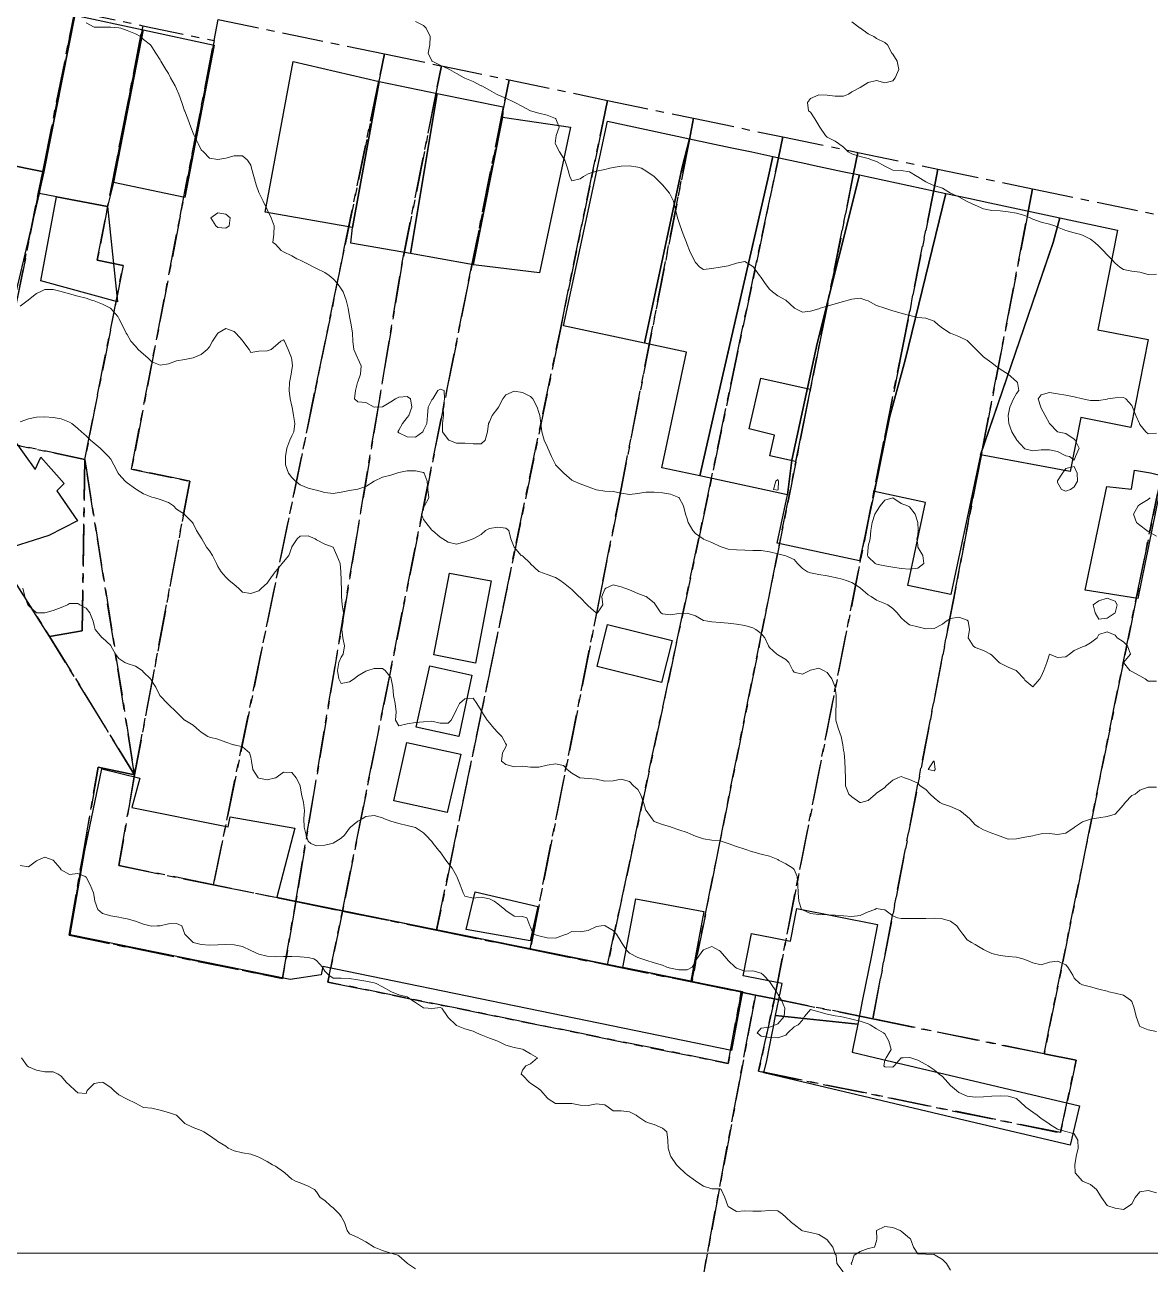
# Model space of a CAD drawing. Header units: centimetres. Extents: x 0 to 642158, y -847 to 649707.
# Drawn here: x 616897 to 616965.4, y 621586.7 to 621662 of the extents above; entities that cross this region are included whole.
import ezdxf

# ---------------------------------------------------------------- set-up
doc = ezdxf.new("R2010")
doc.units = ezdxf.units.CM
doc.header["$MEASUREMENT"] = 0
doc.linetypes.add('CENTERX2', pattern=[4, 2.5, -0.5, 0.5, -0.5])
doc.layers.add('MEV_grille', color=254, linetype='Continuous', lineweight=9)
doc.layers.add('WAL_topographie 0.5', color=253, linetype='Continuous', lineweight=20)
doc.layers.add('SPW_batiments', color=7, linetype='Continuous')
doc.layers.add('SPW_parcellaire cadastral', color=7, linetype='CENTERX2', lineweight=25, true_color=0xff0542)

# ---------------------------------------------------------------- blocks, each defined once
blk = doc.blocks.new('*U114')
at = {"layer": 'MEV_grille', "transparency": 33554687}
blk.add_lwpolyline([(-1338.461, 0), (1338.461, 0)], dxfattribs=at)
blk = doc.blocks.new('*U115')
at = {"layer": 'MEV_grille', "color": 0, "linetype": 'ByBlock', "lineweight": -2, "transparency": 16777216}
blk.add_blockref('*U114', (0, -800), dxfattribs=at)

msp = doc.modelspace()

# ---------------------------------------------------------------- linework, layer by layer
at = {"layer": 'SPW_batiments'}
for points in [[(616900.08, 621662.54), (616898.181, 621653.041), (616893.148, 621654.04), (616893.181, 621654.506), (616895.133, 621663.602), (616900.08, 621662.54)], [(616904.215, 621661.651), (616902.414, 621652.391), (616902.065, 621650.924), (616898.949, 621651.522), (616897.899, 621651.723), (616897.969, 621652.051), (616898.181, 621653.041), (616900.08, 621662.54), (616904.215, 621661.651)], [(616908.53, 621660.725), (616906.748, 621651.475), (616902.414, 621652.391), (616904.215, 621661.651), (616908.53, 621660.725)], [(616918.543, 621658.517), (616916.929, 621649.648), (616911.622, 621650.581), (616913.337, 621659.728), (616918.543, 621658.517)], [(616922.068, 621657.783), (616920.447, 621648.07), (616916.828, 621648.714), (616916.929, 621649.648), (616918.543, 621658.517), (616922.068, 621657.783)], [(616926.087, 621656.978), (616926.045, 621656.356), (616924.251, 621647.386), (616924.066, 621647.42), (616920.447, 621648.07), (616922.068, 621657.783), (616926.087, 621656.978)], [(616930.174, 621655.742), (616928.287, 621646.895), (616924.436, 621647.363), (616924.251, 621647.386), (616926.045, 621656.356), (616930.174, 621655.742)], [(616937.401, 621655.048), (616936.953, 621653.329), (616934.67, 621642.633), (616929.751, 621643.686), (616932.41, 621656.113), (616937.401, 621655.048)], [(616938.014, 621634.577), (616935.711, 621635.07), (616937.213, 621642.089), (616934.67, 621642.633), (616936.953, 621653.329), (616937.401, 621655.048), (616939.873, 621654.52), (616941.175, 621654.243), (616942.46, 621653.968), (616942.159, 621652.586), (616939.623, 621641.573), (616939.444, 621640.799), (616938.014, 621634.577)], [(616893.148, 621654.04), (616898.181, 621653.041), (616897.969, 621652.051), (616897.899, 621651.723), (616895.35, 621641.023)], [(616942.46, 621653.968), (616944.463, 621653.541), (616944.98, 621653.431), (616946.691, 621653.065), (616947.722, 621652.845), (616945.142, 621642.614), (616943.601, 621635.534), (616943.355, 621633.434), (616938.014, 621634.577), (616939.444, 621640.799), (616942.159, 621652.586), (616942.46, 621653.968)], [(616947.722, 621652.845), (616952.952, 621651.729), (616950.499, 621641.594), (616949.534, 621638.123), (616948.621, 621633.63), (616947.718, 621629.412), (616942.723, 621630.481), (616943.355, 621633.434), (616943.601, 621635.534), (616945.142, 621642.614), (616947.722, 621652.845)], [(616959.25, 621648.089), (616955.073, 621635.859), (616954.334, 621632.408), (616953.255, 621627.366), (616950.655, 621627.922), (616951.734, 621632.964), (616948.621, 621633.63), (616949.534, 621638.123), (616950.499, 621641.594), (616952.952, 621651.729), (616954.336, 621651.434), (616955.627, 621651.158), (616959.875, 621650.252), (616959.471, 621648.737), (616959.25, 621648.089)], [(616902.065, 621650.924), (616902.657, 621645.151), (616897.999, 621646.423), (616898.949, 621651.522), (616902.065, 621650.924)], [(616957.95, 621644.283), (616959.471, 621648.737), (616959.875, 621650.252), (616963.381, 621649.504), (616962.198, 621643.453), (616965.24, 621642.858), (616964.195, 621637.515), (616961.153, 621638.11), (616960.513, 621634.838), (616955.073, 621635.859), (616956.174, 621639.083), (616957.95, 621644.283)], [(616944.732, 621639.846), (616943.833, 621635.446), (616942.266, 621635.796), (616942.55, 621637.046), (616941.016, 621637.429), (616941.732, 621640.512), (616944.732, 621639.846)], [(616896.333, 621636.824), (616897.667, 621634.957), (616898.016, 621635.707), (616899.417, 621634.107), (616898.984, 621633.674), (616900.234, 621631.841), (616898.501, 621630.957), (616895.417, 621629.99)], [(616965.383, 621634.765), (616966.133, 621634.582), (616964.617, 621627.132), (616961.417, 621627.631), (616962.733, 621633.931), (616964.233, 621633.765), (616964.416, 621634.931), (616965.383, 621634.765)], [(616925.351, 621628.194), (616924.402, 621623.21), (616921.868, 621623.71), (616922.817, 621628.677), (616925.351, 621628.194)], [(616936.334, 621624.578), (616935.702, 621622.028), (616931.785, 621622.995), (616932.417, 621625.561), (616936.334, 621624.578)], [(616924.185, 621622.477), (616923.385, 621618.76), (616920.802, 621619.326), (616921.618, 621623.044), (616924.185, 621622.477)], [(616923.502, 621617.677), (616922.686, 621614.127), (616919.436, 621614.843), (616920.235, 621618.394), (616923.502, 621617.677)], [(616904.019, 621616.225), (616903.536, 621614.442), (616909.386, 621613.275), (616909.503, 621613.875), (616913.436, 621613.193), (616912.336, 621608.993), (616921.904, 621607.044), (616940.604, 621603.262), (616939.954, 621599.679), (616915.137, 621604.793), (616915.037, 621604.276), (616913.137, 621603.993), (616899.787, 621606.707), (616900.669, 621611.824), (616901.703, 621616.791), (616904.019, 621616.225)], [(616928.186, 621608.427), (616927.72, 621606.345), (616923.836, 621607.027), (616924.386, 621609.31), (616928.186, 621608.427)], [(616937.48, 621603.894), (616933.355, 621604.728), (616934.138, 621608.901), (616938.273, 621608.127), (616937.48, 621603.894)], [(616943.526, 621606.326), (616943.646, 621606.93), (616943.675, 621607.073), (616943.919, 621608.3), (616948.81, 621607.326), (616948.417, 621605.353), (616947.905, 621602.781), (616947.608, 621601.285), (616942.627, 621601.809), (616943.014, 621603.754), (616940.656, 621604.223), (616941.168, 621606.795), (616942.521, 621606.526), (616943.526, 621606.326)], [(616946.789, 621597.17), (616941.905, 621598.321), (616942.085, 621599.084), (616942.413, 621600.732), (616942.472, 621601.03), (616942.627, 621601.809), (616947.608, 621601.285), (616947.314, 621599.807), (616947.27, 621599.587), (616948.626, 621599.267), (616961.074, 621596.332), (616960.509, 621593.934), (616954.484, 621595.355), (616946.789, 621597.17)]]:
    msp.add_lwpolyline(points, dxfattribs=at)
at = {"layer": 'SPW_parcellaire cadastral'}
for points in [[(616895.114, 621663.802), (616900.065, 621662.772), (616898.181, 621653.345), (616897.852, 621651.7), (616894.87, 621636.786), (616900.678, 621635.578), (616900.517, 621625.166), (616898.529, 621624.817), (616889.773, 621638.699), (616891.202, 621645.414), (616891.847, 621648.446), (616895.114, 621663.802)], [(616900.678, 621635.578), (616894.87, 621636.786), (616897.852, 621651.7), (616898.181, 621653.345), (616900.065, 621662.772), (616904.204, 621661.911), (616902.868, 621655.04), (616901.436, 621647.677), (616903.007, 621647.35), (616900.678, 621635.578)], [(616903.7, 621616.432), (616907.051, 621634.253), (616903.511, 621634.989), (616906.468, 621650.339), (616907.2, 621654.139), (616908.524, 621661.013), (616908.771, 621662.295), (616918.867, 621660.194), (616918.604, 621658.916), (616916.413, 621648.271), (616915.558, 621644.115), (616914.781, 621640.339), (616914.682, 621639.858), (616908.485, 621609.747), (616902.748, 621610.913), (616903.7, 621616.432)], [(616900.678, 621635.578), (616903.007, 621647.35), (616901.436, 621647.677), (616902.868, 621655.04), (616904.204, 621661.911), (616908.524, 621661.013), (616907.2, 621654.139), (616906.468, 621650.339), (616903.511, 621634.989), (616907.051, 621634.253), (616903.7, 621616.432), (616900.678, 621635.578)], [(616913.489, 621608.73), (616908.485, 621609.747), (616914.682, 621639.858), (616914.781, 621640.339), (616915.558, 621644.115), (616916.413, 621648.271), (616918.604, 621658.916), (616918.867, 621660.194), (616922.335, 621659.473), (616922.08, 621658.193), (616919.953, 621647.534), (616913.489, 621608.73)], [(616916.32, 621608.153), (616913.489, 621608.73), (616919.953, 621647.534), (616922.08, 621658.193), (616922.335, 621659.473), (616926.436, 621658.619), (616926.18, 621657.34), (616924.044, 621646.684), (616916.32, 621608.153)], [(616916.32, 621608.153), (616924.044, 621646.684), (616926.18, 621657.34), (616926.436, 621658.619), (616932.417, 621657.375), (616932.154, 621656.097), (616929.553, 621643.473), (616922.036, 621606.991), (616916.32, 621608.153)], [(616927.721, 621605.834), (616922.036, 621606.991), (616929.553, 621643.473), (616932.154, 621656.097), (616932.417, 621657.375), (616937.637, 621656.289), (616937.387, 621655.009), (616933.159, 621633.36), (616932.136, 621628.176), (616927.721, 621605.834)], [(616927.721, 621605.834), (616932.136, 621628.176), (616933.159, 621633.36), (616937.387, 621655.009), (616937.637, 621656.289), (616943.071, 621655.159), (616942.795, 621653.884), (616940.148, 621641.284), (616938.284, 621632.294), (616932.426, 621604.882), (616927.721, 621605.834)], [(616947.615, 621654.213), (616947.359, 621652.935), (616945.395, 621643.117), (616943.852, 621635.407), (616937.536, 621603.849), (616932.426, 621604.882), (616938.284, 621632.294), (616940.148, 621641.284), (616942.795, 621653.884), (616943.071, 621655.159), (616947.615, 621654.213)], [(616941.396, 621603.054), (616940.536, 621603.229), (616937.536, 621603.849), (616943.852, 621635.407), (616945.395, 621643.117), (616947.359, 621652.935), (616947.615, 621654.213), (616952.48, 621653.201), (616952.228, 621651.922), (616950.282, 621642.14), (616949.247, 621636.933), (616942.547, 621602.821), (616941.396, 621603.054)], [(616948.521, 621601.61), (616942.547, 621602.821), (616949.247, 621636.933), (616950.282, 621642.14), (616952.228, 621651.922), (616952.48, 621653.201), (616958.225, 621652.006), (616957.979, 621650.726), (616955.082, 621635.682), (616953.44, 621627.153), (616948.521, 621601.61)], [(616948.521, 621601.61), (616953.44, 621627.153), (616955.082, 621635.682), (616957.979, 621650.726), (616958.225, 621652.006), (616969.099, 621649.744), (616968.84, 621648.466), (616967.723, 621642.945), (616966.039, 621634.62), (616964.52, 621627.116), (616958.93, 621599.489), (616948.521, 621601.61)], [(616941.396, 621603.054), (616942.547, 621602.821), (616941.59, 621598.423), (616959.915, 621594.697), (616960.872, 621599.094), (616958.93, 621599.489), (616964.52, 621627.116), (616966.039, 621634.62), (616967.723, 621642.945), (616968.84, 621648.466), (616969.099, 621649.744), (616978.598, 621647.774), (616977.304, 621641.176), (616974.814, 621628.477), (616961.682, 621561.505), (616934.855, 621567.822), (616941.396, 621603.054)], [(616889.773, 621638.699), (616898.529, 621624.817), (616903.7, 621616.432), (616901.479, 621616.883), (616900.528, 621611.365), (616899.721, 621606.687), (616912.682, 621604.052), (616913.489, 621608.73), (616916.32, 621608.153), (616915.444, 621603.842), (616939.751, 621598.899), (616940.536, 621603.229), (616941.396, 621603.054), (616934.855, 621567.822), (616876.41, 621581.683)], [(616900.678, 621635.578), (616903.7, 621616.432), (616898.529, 621624.817), (616900.517, 621625.166), (616900.678, 621635.578)], [(616913.489, 621608.73), (616912.682, 621604.052), (616899.721, 621606.687), (616900.528, 621611.365), (616901.479, 621616.883), (616903.7, 621616.432), (616902.748, 621610.913), (616908.485, 621609.747), (616913.489, 621608.73)], [(616916.32, 621608.153), (616922.036, 621606.991), (616927.721, 621605.834), (616932.426, 621604.882), (616937.536, 621603.849), (616940.536, 621603.229), (616939.751, 621598.899), (616915.444, 621603.842), (616916.32, 621608.153)], [(616948.521, 621601.61), (616958.93, 621599.489), (616960.872, 621599.094), (616959.915, 621594.697), (616941.59, 621598.423), (616942.547, 621602.821), (616948.521, 621601.61)]]:
    msp.add_lwpolyline(points, dxfattribs=at)
at = {"layer": 'WAL_topographie 0.5'}
for points in [[(616900.75, 621662.083), (616901.25, 621661.83), (616901.75, 621661.824), (616902.25, 621661.827), (616902.75, 621661.784), (616902.864, 621661.75), (616903.25, 621661.618), (616903.75, 621661.406), (616904.067, 621661.25), (616904.25, 621661.08), (616904.671, 621660.75), (616904.75, 621660.62), (616905, 621660.25), (616905.25, 621659.833), (616905.3, 621659.75), (616905.596, 621659.25), (616905.75, 621659), (616905.89, 621658.75), (616906.159, 621658.25), (616906.25, 621658.068), (616906.385, 621657.75), (616906.564, 621657.25), (616906.74, 621656.75), (616906.75, 621656.721), (616906.932, 621656.25), (616907.114, 621655.75), (616907.25, 621655.375), (616907.313, 621655.25), (616907.562, 621654.75), (616907.75, 621654.375), (616907.875, 621654.25), (616908.25, 621653.875), (616908.75, 621653.779), (616909.25, 621653.875), (616909.75, 621654), (616910.25, 621654.013), (616910.562, 621653.75), (616910.75, 621653.45), (616910.809, 621653.25), (616910.934, 621652.75), (616911.083, 621652.25), (616911.25, 621651.786), (616911.265, 621651.75), (616911.5, 621651.25), (616911.75, 621650.75), (616911.75, 621650.75), (616911.992, 621650.25), (616912.173, 621649.75), (616912.145, 621649.25), (616912.09, 621648.75), (616912.25, 621648.636), (616912.605, 621648.25), (616912.75, 621648.183), (616913.25, 621647.942), (616913.555, 621647.75), (616913.75, 621647.669), (616914.25, 621647.433), (616914.58, 621647.25), (616914.75, 621647.173), (616915.25, 621646.923), (616915.511, 621646.75), (616915.75, 621646.545), (616916.03, 621646.25), (616916.25, 621645.934), (616916.368, 621645.75), (616916.556, 621645.25), (616916.666, 621644.75), (616916.75, 621644.25), (616916.75, 621644.25), (616916.848, 621643.75), (616916.939, 621643.25), (616916.955, 621642.75), (616917.007, 621642.25), (616917.235, 621641.75), (616917.25, 621641.712), (616917.449, 621641.25), (616917.426, 621640.75), (616917.25, 621640.286), (616917.235, 621640.25), (616917.11, 621639.75), (616917.062, 621639.25), (616917.25, 621639.062), (616917.75, 621639.021), (616918.25, 621638.75), (616918.75, 621638.765), (616919.25, 621639.064), (616919.533, 621639.25), (616919.75, 621639.354), (616920.25, 621639.396), (616920.444, 621639.25), (616920.533, 621638.75), (616920.347, 621638.25), (616920.25, 621638.13), (616919.961, 621637.75), (616919.75, 621637.345), (616919.684, 621637.25), (616919.75, 621637.199), (616920.25, 621636.94), (616920.75, 621636.924), (616921.205, 621637.25), (616921.25, 621637.359), (616921.442, 621637.75), (616921.477, 621638.25), (616921.533, 621638.75), (616921.75, 621639.198), (616921.818, 621639.25), (616922.115, 621639.75), (616922.25, 621639.847), (616922.5, 621639.75), (616922.514, 621639.25), (616922.441, 621638.75), (616922.46, 621638.25), (616922.393, 621637.75), (616922.399, 621637.25), (616922.75, 621636.776), (616922.778, 621636.75), (616923.25, 621636.566), (616923.75, 621636.561), (616924.25, 621636.512), (616924.75, 621636.525), (616924.993, 621636.75), (616925.135, 621637.25), (616925.193, 621637.75), (616925.25, 621637.865), (616925.411, 621638.25), (616925.75, 621638.692), (616925.789, 621638.75), (616926.056, 621639.25), (616926.25, 621639.497), (616926.75, 621639.722), (616927.25, 621639.648), (616927.75, 621639.392), (616927.884, 621639.25), (616928.136, 621638.75), (616928.25, 621638.428), (616928.3, 621638.25), (616928.376, 621637.75), (616928.425, 621637.25), (616928.571, 621636.75), (616928.75, 621636.361), (616928.795, 621636.25), (616929.008, 621635.75), (616929.25, 621635.262), (616929.261, 621635.25), (616929.75, 621634.767), (616929.768, 621634.75), (616930.25, 621634.315), (616930.368, 621634.25), (616930.75, 621634.093), (616931.25, 621633.911), (616931.69, 621633.75), (616931.75, 621633.731), (616932.25, 621633.656), (616932.75, 621633.62), (616933.25, 621633.517), (616933.75, 621633.449), (616934.25, 621633.514), (616934.75, 621633.579), (616935.25, 621633.578), (616935.75, 621633.542), (616936.25, 621633.47), (616936.75, 621633.269), (616936.773, 621633.25), (616937.038, 621632.75), (616937.146, 621632.25), (616937.25, 621631.966), (616937.322, 621631.75), (616937.594, 621631.25), (616937.75, 621631.07), (616938.221, 621630.75), (616938.25, 621630.736), (616938.75, 621630.524), (616939.25, 621630.297), (616939.382, 621630.25), (616939.75, 621630.125), (616940.25, 621630.078), (616940.75, 621630.064), (616941.25, 621630.051), (616941.75, 621630.037), (616942.25, 621629.963), (616942.75, 621629.835), (616943.162, 621629.75), (616943.25, 621629.727), (616943.75, 621629.502), (616943.95, 621629.25), (616944.25, 621628.946), (616944.57, 621628.75), (616944.75, 621628.689), (616945.25, 621628.586), (616945.75, 621628.499), (616946.25, 621628.409), (616946.75, 621628.286), (616946.853, 621628.25), (616947.25, 621628.092), (616947.75, 621627.77), (616947.788, 621627.75), (616948.25, 621627.348), (616948.432, 621627.25), (616948.75, 621627.027), (616949.25, 621626.826), (616949.436, 621626.75), (616949.75, 621626.521), (616950.015, 621626.25), (616950.25, 621625.962), (616950.462, 621625.75), (616950.75, 621625.537), (616951.25, 621625.417), (616951.75, 621625.298), (616952.25, 621625.311), (616952.75, 621625.578), (616952.98, 621625.75), (616953.25, 621625.925), (616953.75, 621626), (616954.25, 621625.816), (616954.316, 621625.75), (616954.397, 621625.25), (616954.324, 621624.75), (616954.617, 621624.25), (616954.75, 621624.155), (616955.25, 621623.966), (616955.663, 621623.75), (616955.75, 621623.691), (616956.191, 621623.25), (616956.25, 621623.207), (616956.75, 621622.952), (616957.227, 621622.75), (616957.25, 621622.737), (616957.714, 621622.25), (616957.75, 621622.175), (616958.25, 621621.773), (616958.67, 621622.25), (616958.75, 621622.393), (616958.906, 621622.75), (616959.083, 621623.25), (616959.25, 621623.75), (616959.25, 621623.75), (616959.25, 621623.75), (616959.75, 621623.55), (616960.25, 621623.596), (616960.461, 621623.75), (616960.75, 621623.979), (616961.25, 621624.192), (616961.438, 621624.25), (616961.75, 621624.442), (616962.15, 621624.75), (616962.25, 621624.95), (616962.75, 621625.114), (616963.25, 621624.896), (616963.367, 621624.75), (616963.75, 621624.5), (616963.995, 621624.25), (616964.176, 621623.75), (616963.75, 621623.25), (616964.137, 621622.75), (616964.25, 621622.706), (616964.75, 621622.425), (616965.059, 621622.25), (616965.25, 621622.117), (616965.75, 621622.102)], [(616920.75, 621662.163), (616921.25, 621661.913), (616921.397, 621661.75), (616921.65, 621661.25), (616921.62, 621660.75), (616921.52, 621660.25), (616921.75, 621659.771), (616921.765, 621659.75), (616922.25, 621659.515), (616922.75, 621659.3), (616922.816, 621659.25), (616923.25, 621659.014), (616923.712, 621658.75), (616923.75, 621658.733), (616924.25, 621658.53), (616924.75, 621658.267), (616924.776, 621658.25), (616925.25, 621658), (616925.669, 621657.75), (616925.75, 621657.715), (616926.25, 621657.506), (616926.75, 621657.264), (616926.783, 621657.25), (616927.25, 621657.013), (616927.75, 621656.75), (616927.75, 621656.75), (616928.25, 621656.604), (616928.75, 621656.476), (616929.25, 621656.277), (616929.28, 621656.25), (616929.476, 621655.75), (616929.294, 621655.25), (616929.25, 621654.917), (616929.23, 621654.75), (616929.25, 621654.721), (616929.5, 621654.25), (616929.75, 621653.869), (616929.832, 621653.75), (616929.996, 621653.25), (616930.125, 621652.75), (616930.25, 621652.491), (616930.75, 621652.615), (616930.96, 621652.75), (616931.25, 621652.923), (616931.75, 621653.073), (616932.25, 621653.173), (616932.562, 621653.25), (616932.75, 621653.292), (616933.25, 621653.373), (616933.75, 621653.402), (616934.25, 621653.328), (616934.477, 621653.25), (616934.75, 621653.107), (616935.25, 621652.75), (616935.25, 621652.75), (616935.75, 621652.25), (616935.75, 621652.25), (616936.171, 621651.75), (616936.25, 621651.625), (616936.417, 621651.25), (616936.538, 621650.75), (616936.663, 621650.25), (616936.75, 621650), (616936.833, 621649.75), (616937.011, 621649.25), (616937.204, 621648.75), (616937.25, 621648.625), (616937.4, 621648.25), (616937.631, 621647.75), (616937.75, 621647.523), (616938.023, 621647.25), (616938.25, 621647.111), (616938.75, 621647.167), (616939.25, 621647.25), (616939.25, 621647.25), (616939.75, 621647.333), (616940.25, 621647.5), (616940.75, 621647.6), (616941.25, 621647.294), (616941.279, 621647.25), (616941.646, 621646.75), (616941.75, 621646.619), (616941.98, 621646.25), (616942.25, 621645.905), (616942.43, 621645.75), (616942.75, 621645.5), (616943.25, 621645.25), (616943.25, 621645.25), (616943.75, 621644.774), (616943.781, 621644.75), (616944.25, 621644.523), (616944.75, 621644.583), (616945.25, 621644.724), (616945.333, 621644.75), (616945.75, 621644.875), (616946.25, 621645.019), (616946.75, 621645.171), (616947.023, 621645.25), (616947.25, 621645.314), (616947.75, 621645.372), (616948.096, 621645.25), (616948.25, 621645.197), (616948.75, 621644.929), (616949.25, 621644.75), (616949.25, 621644.75), (616949.75, 621644.602), (616950.25, 621644.448), (616950.75, 621644.31), (616951.028, 621644.25), (616951.25, 621644.201), (616951.75, 621644.158), (616952.25, 621643.979), (616952.485, 621643.75), (616952.75, 621643.536), (616953.23, 621643.25), (616953.25, 621643.239), (616953.75, 621643.029), (616954.25, 621642.786), (616954.297, 621642.75), (616954.75, 621642.311), (616954.811, 621642.25), (616955.25, 621641.811), (616955.333, 621641.75), (616955.75, 621641.447), (616955.974, 621641.25), (616956.25, 621641.064), (616956.75, 621640.75), (616956.75, 621640.75), (616957.25, 621640.297), (616957.306, 621640.25), (616957.383, 621639.75), (616957.25, 621639.583), (616957.068, 621639.25), (616956.838, 621638.75), (616956.75, 621638.25), (616956.779, 621637.75), (616956.97, 621637.25), (616957.25, 621636.783), (616957.269, 621636.75), (616957.707, 621636.25), (616957.75, 621636.214), (616958.25, 621636.1), (616958.75, 621636.157), (616959.25, 621636.158), (616959.75, 621636.047), (616960.25, 621635.802), (616960.478, 621635.75), (616960.75, 621635.536), (616960.838, 621635.75), (616961.058, 621636.25), (616960.808, 621636.75), (616960.75, 621636.81), (616960.25, 621637.156), (616959.75, 621637.25), (616959.75, 621637.25), (616959.25, 621637.75), (616959.25, 621637.75), (616959, 621638.25), (616958.75, 621638.679), (616958.719, 621638.75), (616958.562, 621639.25), (616958.75, 621639.5), (616959.25, 621639.629), (616959.75, 621639.561), (616960.25, 621639.469), (616960.75, 621639.371), (616961.25, 621639.25), (616961.25, 621639.25), (616961.75, 621639.152), (616962.25, 621639.152), (616962.75, 621639.241), (616962.806, 621639.25), (616963.25, 621639.319), (616963.75, 621639.337), (616963.9, 621639.25), (616964.25, 621638.846), (616964.286, 621638.75), (616964.496, 621638.25), (616964.729, 621637.75), (616964.75, 621637.69), (616965.105, 621637.25), (616965.25, 621637.132), (616965.75, 621637.171)], [(616947.25, 621662.136), (616947.75, 621661.762), (616947.778, 621661.75), (616948.25, 621661.423), (616948.596, 621661.25), (616948.75, 621661.125), (616949.25, 621660.889), (616949.417, 621660.75), (616949.687, 621660.25), (616949.75, 621660.183), (616950.01, 621659.75), (616950.112, 621659.25), (616949.885, 621658.75), (616949.75, 621658.556), (616949.25, 621658.44), (616948.75, 621658.579), (616948.25, 621658.457), (616947.917, 621658.25), (616947.75, 621658.156), (616947.25, 621657.898), (616947.05, 621657.75), (616946.75, 621657.625), (616946.25, 621657.625), (616945.75, 621657.688), (616945.25, 621657.717), (616944.75, 621657.481), (616944.568, 621657.25), (616944.625, 621656.75), (616944.75, 621656.654), (616945.007, 621656.25), (616945.25, 621655.841), (616945.31, 621655.75), (616945.65, 621655.25), (616945.75, 621655.14), (616946.25, 621654.9), (616946.446, 621654.75), (616946.75, 621654.538), (616947.038, 621654.25), (616947.25, 621654.12), (616947.75, 621653.977), (616948.25, 621653.85), (616948.512, 621653.75), (616948.75, 621653.662), (616949.25, 621653.379), (616949.492, 621653.25), (616949.75, 621653.143), (616950.25, 621653.125), (616950.75, 621653.032), (616951.21, 621652.75), (616951.25, 621652.73), (616951.75, 621652.43), (616952.125, 621652.25), (616952.25, 621652.204), (616952.75, 621652.045), (616953.25, 621651.75), (616953.25, 621651.75), (616953.75, 621651.523), (616954.224, 621651.25), (616954.25, 621651.236), (616954.75, 621651.005), (616955.25, 621650.792), (616955.445, 621650.75), (616955.75, 621650.682), (616956.25, 621650.673), (616956.75, 621650.614), (616957.25, 621650.524), (616957.75, 621650.393), (616958.091, 621650.25), (616958.25, 621650.159), (616958.75, 621649.98), (616959.25, 621649.865), (616959.588, 621649.75), (616959.75, 621649.683), (616960.25, 621649.476), (616960.75, 621649.33), (616961.071, 621649.25), (616961.25, 621649.185), (616961.75, 621648.948), (616962.008, 621648.75), (616962.25, 621648.523), (616962.511, 621648.25), (616962.75, 621648.004), (616963.004, 621647.75), (616963.25, 621647.496), (616963.517, 621647.25), (616963.75, 621647.101), (616964.25, 621647), (616964.75, 621646.948), (616965.25, 621646.807), (616965.75, 621646.817)], [(616909.25, 621649.618), (616909.437, 621649.75), (616909.494, 621650.25), (616909.25, 621650.458), (616908.75, 621650.546), (616908.331, 621650.25), (616908.63, 621649.75), (616908.75, 621649.659), (616909.25, 621649.618)], [(616896.75, 621644.883), (616897.239, 621645.25), (616897.25, 621645.258), (616897.75, 621645.642), (616897.967, 621645.75), (616898.25, 621645.889), (616898.75, 621645.892), (616899.25, 621645.767), (616899.309, 621645.75), (616899.75, 621645.631), (616900.25, 621645.496), (616900.75, 621645.357), (616901.092, 621645.25), (616901.25, 621645.197), (616901.75, 621645.004), (616902.233, 621644.75), (616902.25, 621644.739), (616902.681, 621644.25), (616902.75, 621644.129), (616902.943, 621643.75), (616903.197, 621643.25), (616903.25, 621643.153), (616903.477, 621642.75), (616903.75, 621642.444), (616903.926, 621642.25), (616904.25, 621641.963), (616904.495, 621641.75), (616904.75, 621641.509), (616905.25, 621641.295), (616905.75, 621641.375), (616906.25, 621641.556), (616906.75, 621641.639), (616907.25, 621641.75), (616907.25, 621641.75), (616907.75, 621641.945), (616908.107, 621642.25), (616908.25, 621642.401), (616908.433, 621642.75), (616908.75, 621643.25), (616908.75, 621643.25), (616909.25, 621643.516), (616909.75, 621643.344), (616909.844, 621643.25), (616910.25, 621642.786), (616910.28, 621642.75), (616910.652, 621642.25), (616910.75, 621642.076), (616911.25, 621642.145), (616911.75, 621642.175), (616912, 621642.25), (616912.25, 621642.469), (616912.571, 621642.75), (616912.75, 621642.831), (616912.795, 621642.75), (616913.03, 621642.25), (616913.231, 621641.75), (616913.25, 621641.625), (616913.282, 621641.25), (616913.25, 621641.036), (616913.205, 621640.75), (616913.098, 621640.25), (616913.082, 621639.75), (616913.149, 621639.25), (616913.25, 621638.801), (616913.26, 621638.75), (616913.351, 621638.25), (616913.422, 621637.75), (616913.362, 621637.25), (616913.25, 621637.008), (616913.13, 621636.75), (616912.946, 621636.25), (616912.858, 621635.75), (616912.86, 621635.25), (616913.053, 621634.75), (616913.25, 621634.487), (616913.468, 621634.25), (616913.75, 621634.029), (616914.25, 621633.839), (616914.573, 621633.75), (616914.75, 621633.709), (616915.25, 621633.561), (616915.75, 621633.496), (616916.25, 621633.577), (616916.75, 621633.693), (616917.132, 621633.75), (616917.25, 621633.774), (616917.75, 621633.938), (616918.25, 621634.246), (616918.257, 621634.25), (616918.75, 621634.497), (616919.25, 621634.616), (616919.634, 621634.75), (616919.75, 621634.78), (616920.25, 621634.88), (616920.75, 621634.884), (616921.25, 621634.771), (616921.287, 621634.75), (616921.461, 621634.25), (616921.497, 621633.75), (616921.559, 621633.25), (616921.305, 621632.75), (616921.25, 621632.643), (616921.124, 621632.25), (616921.25, 621631.936), (616921.38, 621631.75), (616921.75, 621631.276), (616921.786, 621631.25), (616922.25, 621630.844), (616922.408, 621630.75), (616922.75, 621630.547), (616923.25, 621630.435), (616923.75, 621630.563), (616924.25, 621630.75), (616924.25, 621630.75), (616924.75, 621631.008), (616925.018, 621631.25), (616925.25, 621631.373), (616925.75, 621631.471), (616926.25, 621631.391), (616926.43, 621631.25), (616926.55, 621630.75), (616926.75, 621630.25), (616926.75, 621630.25), (616927.167, 621629.75), (616927.25, 621629.714), (616927.731, 621629.25), (616927.75, 621629.235), (616928.25, 621628.775), (616928.309, 621628.75), (616928.75, 621628.594), (616929.25, 621628.403), (616929.53, 621628.25), (616929.75, 621628.072), (616930.147, 621627.75), (616930.25, 621627.67), (616930.68, 621627.25), (616930.75, 621627.197), (616931.19, 621626.75), (616931.25, 621626.688), (616931.73, 621626.25), (616931.75, 621626.236), (616931.803, 621626.25), (616932.133, 621626.75), (616932.069, 621627.25), (616932.25, 621627.687), (616932.31, 621627.75), (616932.75, 621627.966), (616933.25, 621627.839), (616933.477, 621627.75), (616933.75, 621627.647), (616934.25, 621627.44), (616934.75, 621627.258), (616934.767, 621627.25), (616935.25, 621626.872), (616935.325, 621626.75), (616935.645, 621626.25), (616935.75, 621626.197), (616936.25, 621626.129), (616936.75, 621626.219), (616937.25, 621626.246), (616937.75, 621626.072), (616938.25, 621625.804), (616938.5, 621625.75), (616938.75, 621625.711), (616939.25, 621625.67), (616939.75, 621625.624), (616940.25, 621625.577), (616940.75, 621625.497), (616941.25, 621625.352), (616941.432, 621625.25), (616941.75, 621625.002), (616941.97, 621624.75), (616942.197, 621624.25), (616942.25, 621624.149), (616942.701, 621623.75), (616942.75, 621623.702), (616943.25, 621623.422), (616943.417, 621623.25), (616943.67, 621622.75), (616943.75, 621622.656), (616944.25, 621622.53), (616944.698, 621622.75), (616944.75, 621622.788), (616945.25, 621622.89), (616945.53, 621622.75), (616945.75, 621622.646), (616946.03, 621622.25), (616946.244, 621621.75), (616946.25, 621621.714), (616946.305, 621621.25), (616946.308, 621620.75), (616946.274, 621620.25), (616946.284, 621619.75), (616946.419, 621619.25), (616946.597, 621618.75), (616946.704, 621618.25), (616946.75, 621617.917), (616946.779, 621617.75), (616946.833, 621617.25), (616946.853, 621616.75), (616946.875, 621616.25), (616946.87, 621615.75), (616947.068, 621615.25), (616947.25, 621615.08), (616947.734, 621614.75), (616947.75, 621614.74), (616947.806, 621614.75), (616948.25, 621614.858), (616948.689, 621615.25), (616948.75, 621615.317), (616949.25, 621615.662), (616949.344, 621615.75), (616949.75, 621616.092), (616950.05, 621616.25), (616950.25, 621616.319), (616950.45, 621616.25), (616950.75, 621616.139), (616951.25, 621615.91), (616951.41, 621615.75), (616951.75, 621615.532), (616952.012, 621615.25), (616952.25, 621615.033), (616952.601, 621614.75), (616952.75, 621614.654), (616953.25, 621614.495), (616953.75, 621614.286), (616953.803, 621614.25), (616954.25, 621613.888), (616954.417, 621613.75), (616954.75, 621613.389), (616954.967, 621613.25), (616955.25, 621613.088), (616955.75, 621612.89), (616956.103, 621612.75), (616956.25, 621612.695), (616956.75, 621612.525), (616957.25, 621612.534), (616957.75, 621612.631), (616958.25, 621612.718), (616958.386, 621612.75), (616958.75, 621612.835), (616959.25, 621612.865), (616959.75, 621612.797), (616960.25, 621612.883), (616960.75, 621613.224), (616960.783, 621613.25), (616961.25, 621613.561), (616961.75, 621613.738), (616961.85, 621613.75), (616962.25, 621613.818), (616962.75, 621613.887), (616963.25, 621614.031), (616963.447, 621614.25), (616963.75, 621614.61), (616963.847, 621614.75), (616964.25, 621615.164), (616964.464, 621615.25), (616964.75, 621615.5), (616965.25, 621615.677), (616965.75, 621615.681)], [(616896.75, 621637.856), (616897.25, 621638.037), (616897.75, 621638.144), (616898.25, 621638.163), (616898.75, 621638.122), (616899.25, 621638.039), (616899.75, 621637.845), (616899.892, 621637.75), (616900.25, 621637.452), (616900.475, 621637.25), (616900.75, 621637), (616901.028, 621636.75), (616901.25, 621636.553), (616901.605, 621636.25), (616901.75, 621636.121), (616902.121, 621635.75), (616902.25, 621635.581), (616902.445, 621635.25), (616902.7, 621634.75), (616902.75, 621634.683), (616903.128, 621634.25), (616903.25, 621634.15), (616903.75, 621633.794), (616903.825, 621633.75), (616904.25, 621633.486), (616904.75, 621633.292), (616904.927, 621633.25), (616905.25, 621633.131), (616905.75, 621632.966), (616906.061, 621632.75), (616906.25, 621632.558), (616906.724, 621632.25), (616906.75, 621632.212), (616907.212, 621631.75), (616907.25, 621631.683), (616907.46, 621631.25), (616907.75, 621630.822), (616907.782, 621630.75), (616908.075, 621630.25), (616908.25, 621630.024), (616908.424, 621629.75), (616908.668, 621629.25), (616908.75, 621629.083), (616908.95, 621628.75), (616909.25, 621628.426), (616909.426, 621628.25), (616909.75, 621627.971), (616910, 621627.75), (616910.25, 621627.506), (616910.75, 621627.433), (616911.25, 621627.602), (616911.404, 621627.75), (616911.75, 621628.071), (616911.869, 621628.25), (616912.23, 621628.75), (616912.25, 621628.773), (616912.658, 621629.25), (616912.75, 621629.359), (616913.071, 621629.75), (616913.244, 621630.25), (616913.25, 621630.272), (616913.574, 621630.75), (616913.75, 621630.912), (616914.25, 621630.926), (616914.656, 621630.75), (616914.75, 621630.694), (616915.25, 621630.429), (616915.75, 621630.25), (616915.75, 621630.25), (616915.989, 621629.75), (616916.177, 621629.25), (616916.224, 621628.75), (616916.235, 621628.25), (616916.25, 621628.062), (616916.265, 621627.75), (616916.267, 621627.25), (616916.306, 621626.75), (616916.394, 621626.25), (616916.369, 621625.75), (616916.287, 621625.25), (616916.355, 621624.75), (616916.451, 621624.25), (616916.362, 621623.75), (616916.25, 621623.577), (616916.108, 621623.25), (616916.028, 621622.75), (616916.096, 621622.25), (616916.25, 621621.971), (616916.75, 621622.078), (616917.042, 621622.25), (616917.25, 621622.438), (616917.75, 621622.713), (616917.868, 621622.75), (616918.25, 621622.888), (616918.75, 621622.883), (616918.908, 621622.75), (616919.25, 621622.331), (616919.282, 621622.25), (616919.382, 621621.75), (616919.43, 621621.25), (616919.523, 621620.75), (616919.586, 621620.25), (616919.546, 621619.75), (616919.75, 621619.405), (616920.25, 621619.524), (616920.75, 621619.6), (616921.25, 621619.637), (616921.75, 621619.677), (616922.25, 621619.554), (616922.75, 621619.557), (616922.927, 621619.75), (616923.192, 621620.25), (616923.25, 621620.389), (616923.426, 621620.75), (616923.75, 621621.036), (616924.25, 621621.078), (616924.487, 621620.75), (616924.75, 621620.33), (616924.791, 621620.25), (616925.106, 621619.75), (616925.25, 621619.58), (616925.508, 621619.25), (616925.75, 621618.996), (616926.004, 621618.75), (616926.25, 621618.311), (616926.293, 621618.25), (616926.25, 621618.125), (616926.043, 621617.75), (616925.982, 621617.25), (616926.25, 621617.058), (616926.75, 621616.912), (616927.25, 621616.956), (616927.75, 621616.895), (616928.25, 621616.893), (616928.75, 621617.006), (616929.25, 621617.088), (616929.75, 621616.982), (616929.967, 621616.75), (616930.25, 621616.52), (616930.726, 621616.25), (616930.75, 621616.237), (616931.25, 621616.193), (616931.75, 621616.162), (616932.25, 621616.036), (616932.75, 621616.054), (616933.25, 621616.161), (616933.75, 621616.026), (616934, 621615.75), (616934.25, 621615.525), (616934.422, 621615.25), (616934.604, 621614.75), (616934.75, 621614.281), (616934.764, 621614.25), (616935.125, 621613.75), (616935.25, 621613.599), (616935.75, 621613.404), (616936.25, 621613.26), (616936.283, 621613.25), (616936.75, 621613.087), (616937.25, 621612.929), (616937.625, 621612.75), (616937.75, 621612.699), (616938.25, 621612.546), (616938.75, 621612.454), (616939.25, 621612.41), (616939.75, 621612.25), (616939.75, 621612.25), (616940.25, 621612.076), (616940.75, 621611.91), (616941.213, 621611.75), (616941.25, 621611.74), (616941.75, 621611.609), (616942.25, 621611.491), (616942.75, 621611.288), (616942.805, 621611.25), (616943.25, 621611.01), (616943.671, 621610.75), (616943.75, 621610.667), (616943.925, 621610.25), (616943.979, 621609.75), (616944, 621609.25), (616944.03, 621608.75), (616944.202, 621608.25), (616944.25, 621608.217), (616944.75, 621608.011), (616945.25, 621607.945), (616945.75, 621607.928), (616946.25, 621607.911), (616946.75, 621607.865), (616947.25, 621607.821), (616947.75, 621607.887), (616948.25, 621608.102), (616948.65, 621608.25), (616948.75, 621608.304), (616949.083, 621608.25), (616949.25, 621608.224), (616949.75, 621607.855), (616950.023, 621607.75), (616950.25, 621607.696), (616950.75, 621607.694), (616951.25, 621607.695), (616951.75, 621607.694), (616952.25, 621607.717), (616952.75, 621607.676), (616953.25, 621607.542), (616953.621, 621607.25), (616953.75, 621607.076), (616953.992, 621606.75), (616954.25, 621606.403), (616954.509, 621606.25), (616954.75, 621606.12), (616955.25, 621605.809), (616955.375, 621605.75), (616955.75, 621605.585), (616956.25, 621605.462), (616956.75, 621605.384), (616957.25, 621605.36), (616957.641, 621605.25), (616957.75, 621605.22), (616958.25, 621605), (616958.75, 621604.894), (616959.25, 621605.051), (616959.75, 621605.112), (616960.25, 621604.886), (616960.367, 621604.75), (616960.67, 621604.25), (616960.75, 621604.083), (616961.105, 621603.75), (616961.25, 621603.663), (616961.75, 621603.542), (616962.25, 621603.413), (616962.75, 621603.279), (616962.865, 621603.25), (616963.25, 621603.159), (616963.75, 621603.048), (616964.181, 621602.75), (616964.25, 621602.669), (616964.388, 621602.25), (616964.515, 621601.75), (616964.691, 621601.25), (616964.75, 621601.146), (616965.25, 621600.938), (616965.75, 621600.846)], [(616960.25, 621633.639), (616960.532, 621633.75), (616960.75, 621633.919), (616960.946, 621634.25), (616960.937, 621634.75), (616960.75, 621635.139), (616960.25, 621635.022), (616960.047, 621634.75), (616959.75, 621634.28), (616959.735, 621634.25), (616959.75, 621634.183), (616959.978, 621633.75), (616960.25, 621633.639)], [(616942.75, 621633.7), (616942.781, 621633.75), (616942.806, 621634.25), (616942.75, 621634.357), (616942.643, 621634.25), (616942.5, 621633.75), (616942.75, 621633.7)], [(616951.25, 621628.964), (616951.633, 621629.25), (616951.571, 621629.75), (616951.262, 621630.25), (616951.25, 621630.393), (616951.194, 621630.75), (616951.25, 621631), (616951.28, 621631.25), (616951.25, 621631.75), (616951.25, 621631.75), (616951.105, 621632.25), (616950.75, 621632.69), (616950.635, 621632.75), (616950.25, 621632.893), (616949.75, 621633.25), (616949.25, 621633.099), (616948.963, 621632.75), (616948.75, 621632.41), (616948.659, 621632.25), (616948.477, 621631.75), (616948.409, 621631.25), (616948.36, 621630.75), (616948.25, 621630.309), (616948.242, 621630.25), (616948.204, 621629.75), (616948.25, 621629.668), (616948.662, 621629.25), (616948.75, 621629.214), (616949.25, 621629.115), (616949.75, 621629.033), (616950.25, 621628.951), (616950.75, 621628.908), (616951.25, 621628.964)], [(616965.371, 621633.25), (616965.25, 621633.133), (616964.75, 621632.828), (616964.634, 621632.75), (616964.352, 621632.25), (616964.547, 621631.75), (616964.75, 621631.583), (616965.157, 621631.25), (616965.25, 621631.199), (616965.75, 621630.917)], [(616896.924, 621627.75), (616897.045, 621627.25), (616897.22, 621626.75), (616897.25, 621626.696), (616897.75, 621626.269), (616898.25, 621626.268), (616898.75, 621626.403), (616899.25, 621626.589), (616899.63, 621626.75), (616899.75, 621626.833), (616900.25, 621626.829), (616900.365, 621626.75), (616900.75, 621626.542), (616900.987, 621626.25), (616901.181, 621625.75), (616901.25, 621625.483), (616901.314, 621625.25), (616901.736, 621624.75), (616901.75, 621624.743), (616902.25, 621624.275), (616902.264, 621624.25), (616902.543, 621623.75), (616902.75, 621623.49), (616903.112, 621623.25), (616903.25, 621623.178), (616903.75, 621623.012), (616904.153, 621622.75), (616904.25, 621622.657), (616904.657, 621622.25), (616904.75, 621622.12), (616904.997, 621621.75), (616905.238, 621621.25), (616905.25, 621621.23), (616905.703, 621620.75), (616905.75, 621620.695), (616906.226, 621620.25), (616906.25, 621620.228), (616906.728, 621619.75), (616906.75, 621619.733), (616907.25, 621619.437), (616907.452, 621619.25), (616907.75, 621619.016), (616908.154, 621618.75), (616908.25, 621618.712), (616908.75, 621618.587), (616909.25, 621618.407), (616909.712, 621618.25), (616909.75, 621618.237), (616910.25, 621618.132), (616910.683, 621617.75), (616910.75, 621617.5), (616910.806, 621617.25), (616910.877, 621616.75), (616911.197, 621616.25), (616911.25, 621616.215), (616911.75, 621616.11), (616912.25, 621616.236), (616912.276, 621616.25), (616912.75, 621616.593), (616913.25, 621616.571), (616913.504, 621616.25), (616913.75, 621615.779), (616913.756, 621615.75), (616913.841, 621615.25), (616913.961, 621614.75), (616914.013, 621614.25), (616913.98, 621613.75), (616914.007, 621613.25), (616914.109, 621612.75), (616914.25, 621612.394), (616914.411, 621612.25), (616914.75, 621612.11), (616915.25, 621612.143), (616915.669, 621612.25), (616915.75, 621612.279), (616916.25, 621612.574), (616916.456, 621612.75), (616916.75, 621613.185), (616916.81, 621613.25), (616917.25, 621613.62), (616917.523, 621613.75), (616917.75, 621613.884), (616918.25, 621613.959), (616918.75, 621613.811), (616918.875, 621613.75), (616919.25, 621613.617), (616919.75, 621613.464), (616920.25, 621613.356), (616920.673, 621613.25), (616920.75, 621613.23), (616921.25, 621612.904), (616921.379, 621612.75), (616921.75, 621612.367), (616921.838, 621612.25), (616922.244, 621611.75), (616922.25, 621611.743), (616922.605, 621611.25), (616922.75, 621611.054), (616922.975, 621610.75), (616923.25, 621610.284), (616923.273, 621610.25), (616923.468, 621609.75), (616923.645, 621609.25), (616923.75, 621609.061), (616924.25, 621608.933), (616924.75, 621609.003), (616925.25, 621608.899), (616925.528, 621608.75), (616925.75, 621608.596), (616926.179, 621608.25), (616926.25, 621608.177), (616926.75, 621607.836), (616927.25, 621607.831), (616927.523, 621607.75), (616927.694, 621607.25), (616927.75, 621607.167), (616927.893, 621606.75), (616928.25, 621606.638), (616928.75, 621606.528), (616929.25, 621606.508), (616929.75, 621606.68), (616929.938, 621606.75), (616930.25, 621606.901), (616930.75, 621606.896), (616931.25, 621606.971), (616931.75, 621607.219), (616932.036, 621607.25), (616932.25, 621607.266), (616932.281, 621607.25), (616932.75, 621606.969), (616932.966, 621606.75), (616933.25, 621606.281), (616933.27, 621606.25), (616933.583, 621605.75), (616933.75, 621605.592), (616934.25, 621605.34), (616934.492, 621605.25), (616934.75, 621605.179), (616935.25, 621605.018), (616935.75, 621604.86), (616936.023, 621604.75), (616936.25, 621604.689), (616936.75, 621604.577), (616937.25, 621604.593), (616937.549, 621604.75), (616937.75, 621605.071), (616937.831, 621605.25), (616938.203, 621605.75), (616938.25, 621605.791), (616938.75, 621606.004), (616939.187, 621605.75), (616939.25, 621605.717), (616939.652, 621605.25), (616939.75, 621605.149), (616940.174, 621604.75), (616940.25, 621604.678), (616940.75, 621604.494), (616941.25, 621604.528), (616941.75, 621604.385), (616941.891, 621604.25), (616942.25, 621603.875), (616942.342, 621603.75), (616942.672, 621603.25), (616942.75, 621603.115), (616942.991, 621602.75), (616943.183, 621602.25), (616943.142, 621601.75), (616942.75, 621601.297), (616942.614, 621601.25), (616942.25, 621601.112), (616941.75, 621601.05), (616941.508, 621600.75), (616941.75, 621600.547), (616942.25, 621600.466), (616942.75, 621600.453), (616943.25, 621600.607), (616943.375, 621600.75), (616943.75, 621601.114), (616943.987, 621601.25), (616944.25, 621601.528), (616944.383, 621601.75), (616944.75, 621602.173), (616945.25, 621602.029), (616945.75, 621601.882), (616946.25, 621601.795), (616946.541, 621601.75), (616946.75, 621601.713), (616947.25, 621601.595), (616947.75, 621601.458), (616948.25, 621601.297), (616948.375, 621601.25), (616948.75, 621601.007), (616949.182, 621600.75), (616949.25, 621600.69), (616949.494, 621600.25), (616949.633, 621599.75), (616949.327, 621599.25), (616949.25, 621599.107), (616949.189, 621598.75), (616949.25, 621598.694), (616949.75, 621598.682), (616949.831, 621598.75), (616950.25, 621599.231), (616950.375, 621599.25), (616950.75, 621599.269), (616950.829, 621599.25), (616951.25, 621599.107), (616951.75, 621598.835), (616951.878, 621598.75), (616952.25, 621598.504), (616952.556, 621598.25), (616952.75, 621598.1), (616953.077, 621597.75), (616953.25, 621597.553), (616953.607, 621597.25), (616953.75, 621597.136), (616954.25, 621596.919), (616954.75, 621596.848), (616955.25, 621596.864), (616955.75, 621596.911), (616956.25, 621596.932), (616956.75, 621596.92), (616957.25, 621596.762), (616957.267, 621596.75), (616957.75, 621596.311), (616957.827, 621596.25), (616958.25, 621595.936), (616958.5, 621595.75), (616958.75, 621595.564), (616959.208, 621595.25), (616959.25, 621595.222), (616959.75, 621594.899), (616960.25, 621594.773), (616960.327, 621594.75), (616960.75, 621594.616), (616960.971, 621594.25), (616960.994, 621593.75), (616960.874, 621593.25), (616960.798, 621592.75), (616960.821, 621592.25), (616961.25, 621591.75), (616961.25, 621591.75), (616961.75, 621591.546), (616962.113, 621591.25), (616962.25, 621591.021), (616962.421, 621590.75), (616962.75, 621590.269), (616962.8, 621590.25), (616963.25, 621590.109), (616963.75, 621590.04), (616964.092, 621590.25), (616964.25, 621590.375), (616964.459, 621590.75), (616964.75, 621591.097), (616965.25, 621591.188), (616965.75, 621591.042)], [(616963.25, 621626.25), (616963.25, 621626.25), (616962.75, 621625.94), (616962.25, 621625.882), (616962.024, 621626.25), (616961.904, 621626.75), (616962.25, 621626.993), (616962.75, 621627.156), (616963.25, 621626.96), (616963.373, 621626.75), (616963.25, 621626.25)], [(616952.311, 621616.75), (616952.25, 621616.676), (616951.893, 621616.75), (616952.212, 621617.25), (616952.25, 621617.257), (616952.259, 621617.25), (616952.311, 621616.75)], [(616896.75, 621610.917), (616897.25, 621610.833), (616897.75, 621611.194), (616897.827, 621611.25), (616898.25, 621611.433), (616898.75, 621611.25), (616898.75, 621611.25), (616899.172, 621610.75), (616899.25, 621610.65), (616899.75, 621610.368), (616900.25, 621610.437), (616900.706, 621610.25), (616900.75, 621610.213), (616901.005, 621609.75), (616901.206, 621609.25), (616901.25, 621609.036), (616901.288, 621608.75), (616901.458, 621608.25), (616901.75, 621608.008), (616902.25, 621607.869), (616902.75, 621607.791), (616902.917, 621607.75), (616903.25, 621607.68), (616903.75, 621607.544), (616904.25, 621607.35), (616904.646, 621607.25), (616904.75, 621607.229), (616905.062, 621607.25), (616905.25, 621607.263), (616905.75, 621607.378), (616906.25, 621607.401), (616906.576, 621607.25), (616906.75, 621606.75), (616906.75, 621606.75), (616907.25, 621606.25), (616907.25, 621606.25), (616907.75, 621606.114), (616908.25, 621606.089), (616908.75, 621606.106), (616909.25, 621606.123), (616909.75, 621606.102), (616910.25, 621605.993), (616910.75, 621605.755), (616910.761, 621605.75), (616911.25, 621605.54), (616911.75, 621605.415), (616912.25, 621605.377), (616912.75, 621605.396), (616913.25, 621605.395), (616913.75, 621605.379), (616914.25, 621605.338), (616914.574, 621605.25), (616914.75, 621605.158), (616915.104, 621604.75), (616915.25, 621604.505), (616915.5, 621604.25), (616915.75, 621604.076), (616916.25, 621604.068), (616916.75, 621604.06), (616917.25, 621603.976), (616917.75, 621603.898), (616918.25, 621603.79), (616918.375, 621603.75), (616918.75, 621603.55), (616919.25, 621603.268), (616919.306, 621603.25), (616919.75, 621603.072), (616920.25, 621602.948), (616920.529, 621602.75), (616920.75, 621602.59), (616921.25, 621602.279), (616921.536, 621602.25), (616921.75, 621602.217), (616921.938, 621602.25), (616922.25, 621602.287), (616922.364, 621602.25), (616922.693, 621601.75), (616922.75, 621601.697), (616923.197, 621601.25), (616923.25, 621601.213), (616923.75, 621601.005), (616924.25, 621600.856), (616924.467, 621600.75), (616924.75, 621600.636), (616925.25, 621600.44), (616925.75, 621600.258), (616925.766, 621600.25), (616926.25, 621600.019), (616926.75, 621599.872), (616927.25, 621599.764), (616927.296, 621599.75), (616927.75, 621599.487), (616928.159, 621599.25), (616927.75, 621598.875), (616927.45, 621598.75), (616927.25, 621598.5), (616927.17, 621598.25), (616927.25, 621598.183), (616927.683, 621597.75), (616927.75, 621597.706), (616928.25, 621597.365), (616928.368, 621597.25), (616928.75, 621596.811), (616928.807, 621596.75), (616929.25, 621596.458), (616929.75, 621596.462), (616930.25, 621596.477), (616930.75, 621596.357), (616931.25, 621596.351), (616931.75, 621596.451), (616932.25, 621596.382), (616932.457, 621596.25), (616932.75, 621596.032), (616933.25, 621596.015), (616933.75, 621595.958), (616934.162, 621595.75), (616934.25, 621595.674), (616934.75, 621595.36), (616935.018, 621595.25), (616935.25, 621595.183), (616935.75, 621594.977), (616936.02, 621594.75), (616936.089, 621594.25), (616936.097, 621593.75), (616936.25, 621593.286), (616936.265, 621593.25), (616936.614, 621592.75), (616936.75, 621592.603), (616937.11, 621592.25), (616937.25, 621592.127), (616937.75, 621591.765), (616937.782, 621591.75), (616938.25, 621591.454), (616938.75, 621591.286), (616939.25, 621591.28), (616939.313, 621591.25), (616939.542, 621590.75), (616939.719, 621590.25), (616939.75, 621590.211), (616940.25, 621589.909), (616940.75, 621589.948), (616941.25, 621589.928), (616941.75, 621589.932), (616942.25, 621589.967), (616942.75, 621589.941), (616943.036, 621589.75), (616943.25, 621589.563), (616943.583, 621589.25), (616943.75, 621589.125), (616944.219, 621588.75), (616944.25, 621588.733), (616944.75, 621588.641), (616945.25, 621588.52), (616945.667, 621588.25), (616945.75, 621588.189), (616946.104, 621587.75), (616946.25, 621587.321), (616946.309, 621587.25), (616946.35, 621586.75), (616946.728, 621586.25)], [(616896.833, 621599.25), (616897.173, 621598.75), (616897.25, 621598.694), (616897.75, 621598.5), (616898.25, 621598.385), (616898.75, 621598.382), (616899.062, 621598.25), (616899.25, 621598.125), (616899.571, 621597.75), (616899.75, 621597.571), (616900.096, 621597.25), (616900.25, 621597.125), (616900.75, 621597.083), (616900.827, 621597.25), (616901.25, 621597.673), (616901.583, 621597.75), (616901.75, 621597.771), (616901.796, 621597.75), (616902.25, 621597.438), (616902.438, 621597.25), (616902.75, 621596.987), (616903.2, 621596.75), (616903.25, 621596.727), (616903.75, 621596.485), (616904.194, 621596.25), (616904.25, 621596.219), (616904.75, 621596.191), (616905.25, 621596.066), (616905.75, 621595.923), (616906.25, 621595.75), (616906.25, 621595.75), (616906.75, 621595.25), (616906.75, 621595.25), (616907.25, 621595), (616907.75, 621594.822), (616907.9, 621594.75), (616908.25, 621594.531), (616908.659, 621594.25), (616908.75, 621594.167), (616909.25, 621593.875), (616909.375, 621593.75), (616909.75, 621593.6), (616910.25, 621593.462), (616910.75, 621593.39), (616911.139, 621593.25), (616911.25, 621593.215), (616911.75, 621592.941), (616912.083, 621592.75), (616912.25, 621592.659), (616912.75, 621592.327), (616912.833, 621592.25), (616913.25, 621591.865), (616913.464, 621591.75), (616913.75, 621591.65), (616914.25, 621591.438), (616914.625, 621591.25), (616914.75, 621591.107), (616914.977, 621590.75), (616915.25, 621590.583), (616915.603, 621590.25), (616915.75, 621590.136), (616916.136, 621589.75), (616916.25, 621589.611), (616916.447, 621589.25), (616916.609, 621588.75), (616916.75, 621588.563), (616917.25, 621588.33), (616917.404, 621588.25), (616917.75, 621588.063), (616918.25, 621587.75), (616918.25, 621587.75), (616918.75, 621587.546), (616919.25, 621587.38), (616919.688, 621587.25), (616919.75, 621587.222), (616920.25, 621586.772), (616920.269, 621586.75), (616920.75, 621586.433)], [(616947.25, 621586.679), (616947.212, 621586.75), (616947.25, 621586.806), (616947.404, 621587.25), (616947.75, 621587.475), (616948.25, 621587.671), (616948.625, 621587.75), (616948.75, 621588.125), (616948.762, 621588.25), (616948.75, 621588.749), (616948.75, 621588.75), (616948.75, 621588.75), (616949.25, 621589.004), (616949.75, 621588.945), (616950.18, 621588.75), (616950.25, 621588.708), (616950.75, 621588.295), (616950.806, 621588.25), (616951.006, 621587.75), (616951.25, 621587.33), (616951.75, 621587.311), (616952.25, 621587.293), (616952.317, 621587.25), (616952.75, 621586.99), (616953.005, 621586.75), (616953.25, 621586.339)]]:
    msp.add_lwpolyline(points, dxfattribs=at)

# ---------------------------------------------------------------- block references
at = {"layer": 'MEV_grille', "transparency": 33554687}
msp.add_blockref('*U115', (616669.481, 622387.381), dxfattribs=at)

doc.saveas('drawing.dxf')
